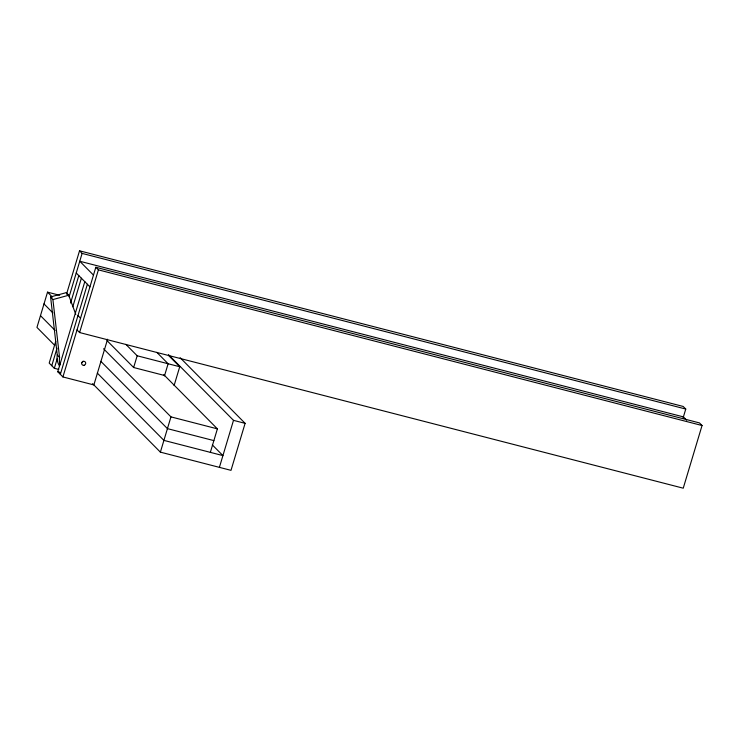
<?xml version="1.0" encoding="UTF-8"?>
<svg xmlns="http://www.w3.org/2000/svg" width="739" height="739" viewBox="0 0 739 739"><rect width="100%" height="100%" fill="white"/><g stroke="black" fill="none" stroke-linecap="round" stroke-linejoin="round"><path stroke-width="1.11" d="M59.693 295.286L47.527 292.154L36.95 327.405L54.815 345.464M66.667 293.697L79.535 250.807L683.196 406.459L685.764 409.055L683.122 417.858M55.73 341.326L49.199 363.089L54.344 368.29L58.769 369.426M69.096 296.764L82.112 253.412L79.535 250.807M51.776 365.685L57.051 348.106M70.565 303.064L78.805 275.592M54.344 368.29L57.309 358.397M72.801 306.759L81.373 278.197M107.589 339.229L93.871 384.927L62.917 376.945L57.771 371.754L84.8 281.661M60.349 374.35L87.378 284.256M62.917 376.945L95.821 267.269L699.482 422.92L702.05 425.516L683.242 488.193L79.59 332.541L77.022 329.945M79.59 332.541L98.398 269.864L95.821 267.269M164.603 375.504L133.648 367.523L137.168 355.773L125.879 344.365M164.474 375.92L168.123 363.754L156.834 352.346M174.099 385.546L179.734 366.747L168.437 355.339M180.14 357.694L245.108 423.345L231.002 470.346L160.381 452.139L170.958 416.879L103.562 348.771M210.347 452.36L217.395 428.86L163.799 374.701M219.4 467.353L233.496 420.352L168.529 354.702M59.517 366.008A16.535 15.861 -41.3 0 1 57.263 354.942L50.585 296.939L66.399 292.598L68.718 295.24L75.803 314.417M50.585 296.939L52.903 299.581L68.718 295.24M82.112 253.412L685.764 409.055M98.398 269.864L702.05 425.516M137.168 355.773L179.734 366.747M57.771 371.754L59.988 372.317M233.496 420.352L245.108 423.345M170.958 416.879L217.395 428.86M213.876 440.61L167.439 428.638L100.846 361.343M686.642 420.149L683.409 416.888L79.757 261.246L93.474 275.102M76.228 272.996L89.946 286.852M212.37 444.933L222.919 455.603L163.91 440.389L97.317 373.093M107.026 340.624L133.648 367.523M77.974 315.59L80.542 318.195M47.527 292.154L52.395 297.078M43.998 303.905L52.931 312.93M40.479 315.655L55.092 330.425M92.587 383.633L160.381 452.139M57.263 354.942L59.582 357.584A16.535 15.861 -41.3 0 0 60.071 364.881M66.399 292.598L67.184 294.732M52.903 299.581L59.582 357.584M83.045 361.214A2.069 1.977 -44.7 0 1 81.567 362.655M84.144 365.26A2.069 1.977 -44.7 0 0 85.161 361.861A2.069 1.977 -44.7 0 0 81.752 362.812A2.069 1.977 -44.7 0 0 84.144 365.26"/></g></svg>
